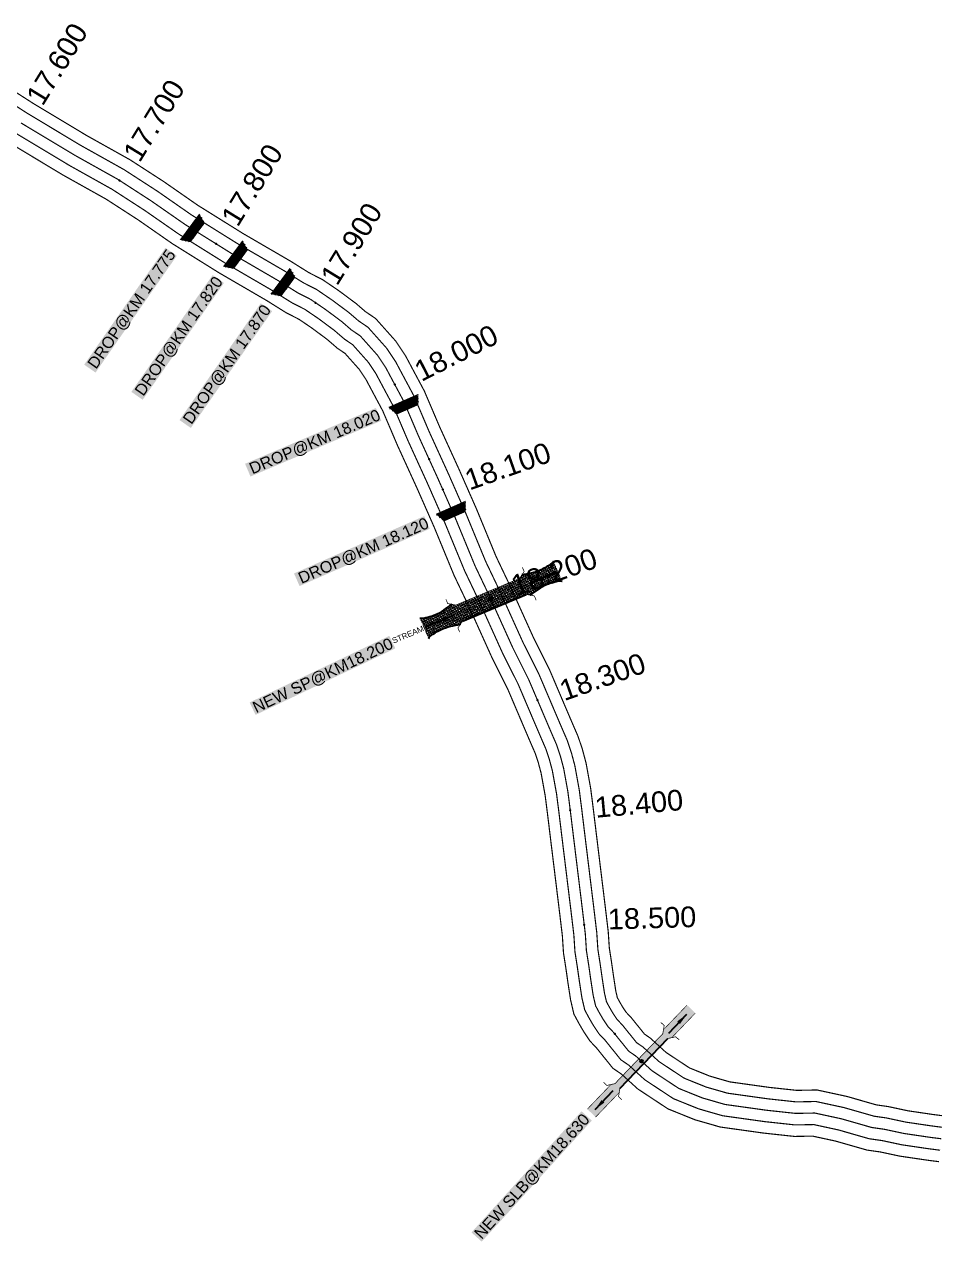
# Model space of a CAD drawing. Header units: inches. Extents: x 174104 to 230935, y 1583276 to 1631460.
# Drawn here: x 190752 to 191543, y 1610061 to 1611119 of the extents above; entities that cross this region are included whole.
import ezdxf
from ezdxf.enums import TextEntityAlignment as Align

# ---------------------------------------------------------------- set-up
doc = ezdxf.new("R2010")
doc.units = ezdxf.units.IN
doc.header["$LTSCALE"] = 15
doc.header["$MEASUREMENT"] = 0
doc.linetypes.add('ACAD_ISO02W100', pattern=[15, 12, -3])
doc.linetypes.add('HIDDEN2', pattern=[0.1875, 0.125, -0.0625])
for name, color, linetype in [('CANAL1', 7, 'Continuous'), ('CSMark', 72, 'Continuous'), ('STRUCTURE', 5, 'Continuous'), ('text2', 7, 'Continuous')]:
    doc.layers.add(name, color=color, linetype=linetype)
doc.styles.get("Standard").update_dxf_attribs({"font": 'arial.ttf'})
doc.dimstyles.get("Standard").update_dxf_attribs({"dimtxt": 0.18, "dimasz": 0.18, "dimexe": 0.18, "dimexo": 0.0625, "dimgap": 0.09, "dimtad": 0, "dimtih": 1, "dimtoh": 1, "dimdec": 4, "dimzin": 0, "dimdsep": 46, "dimtxsty": 'Standard', "dimcen": 0.09, "dimadec": 0, "dimazin": 0, "dimtfac": 1, "dimtdec": 4, "dimtofl": 0, "dimtmove": 0, "dimatfit": 3, "dimfxl": 1, "dimtolj": 1, "dimtzin": 0, "dimarcsym": 0})

# ---------------------------------------------------------------- blocks, each defined once
blk = doc.blocks.new('DROP')
h = blk.add_hatch()
h.set_pattern_fill('ANSI31', color=1, scale=10, angle=45)
h.set_pattern_definition([(90, (-324.4107, -25.7687), (-1.25, 0), [])])
h.paths.add_polyline_path([(-9.9, -4.3), (-13.8, 4.1), (13.8, 4.1), (10.2, -4.3)])
at = {"layer": 'STRUCTURE', "color": 5, "const_width": 0.49}
blk.add_lwpolyline([(-9.9, -4.3), (-13.8, 4.1), (13.8, 4.1), (10.2, -4.3), (-9.9, -4.3)], dxfattribs=at)
at = {"layer": 'STRUCTURE', "color": 5}
blk.add_circle((0, 0), 1.33, dxfattribs=at)
blk = doc.blocks.new('SLB')
at = {"layer": 'STRUCTURE'}
h = blk.add_hatch(dxfattribs=at)
h.set_pattern_fill('DOTS', color=6, scale=20, angle=320.3722, style=0)
h.set_pattern_definition([(320.372247934, (-159.4327, -72.9564), (1.2786241598, 0.5641323054), [0, -1.25])])
h.paths.add_polyline_path([(769699.5, 1706871.1), (769699.5, 1706861.1), (769729.1, 1706861.1), (769732.1, 1706863.1), (769792.1, 1706863.1), (769795.1, 1706861.1), (769824.7, 1706861.1), (769824.7, 1706871.1), (769795.1, 1706871.1), (769792.1, 1706869.1), (769732.1, 1706869.1), (769729.1, 1706871.1)])
at = {"layer": 'STRUCTURE', "color": 6, "linetype": 'ACAD_ISO02W100', "ltscale": 0.5, "const_width": 0.5}
for points in [[(769699.5, 1706871.1), (769729.1, 1706871.1)], [(769795.1, 1706871.1), (769824.7, 1706871.1)], [(769699.5, 1706861.1), (769729.1, 1706861.1)], [(769795.1, 1706861.1), (769824.7, 1706861.1)]]:
    blk.add_lwpolyline(points, dxfattribs=at)
at = {"layer": 'STRUCTURE', "color": 6, "const_width": 0.628}
for points in [[(769726.1, 1706877.1), (769726.1, 1706873.1), (769732.1, 1706869.1), (769792.1, 1706869.1), (769798.1, 1706873.1), (769798.1, 1706877.1)], [(769726.1, 1706855.1), (769726.1, 1706859.1), (769732.1, 1706863.1), (769792.1, 1706863.1), (769798.1, 1706859.1), (769798.1, 1706855.1)]]:
    blk.add_lwpolyline(points, dxfattribs=at)
at = {"layer": 'STRUCTURE', "color": 6}
blk.add_lwpolyline([(769732.1, 1706863.1), (769792.1, 1706863.1)], dxfattribs=at)
blk.add_lwpolyline([(769732.1, 1706863.1), (769792.1, 1706863.1)], dxfattribs=at)
at = {"layer": 'STRUCTURE', "color": 0}
blk.add_circle((769762.1, 1706866.1), 1.24, dxfattribs=at)
for points in [[(769703.8, 1706866), (769726.7, 1706866)], [(769818.6, 1706865.8), (769795.7, 1706865.8)]]:
    blk.add_leader(points, dimstyle='Standard', override={"dimasz": 10, "dimgap": 0.09, "dimtad": 0}, dxfattribs=at)
blk = doc.blocks.new('SP')
at = {"layer": 'STRUCTURE'}
h = blk.add_hatch(dxfattribs=at)
h.set_pattern_fill('DASH', color=256, scale=8, style=0)
edge = h.paths.add_edge_path()
edge.add_spline(control_points=[(769825.7, 1706742.1), (769825.3, 1706741.8), (769823.8, 1706740.8), (769820.9, 1706740.3), (769817, 1706739.7), (769811.4, 1706738.9), (769804, 1706739.7), (769798.4, 1706741), (769795.6, 1706741.6)], knot_values=[0, 0, 0, 0, 1.613557, 5.24513, 8.624976, 13.470124, 22.190216, 30.746377, 30.746377, 30.746377, 30.746377], degree=3, periodic=0)
edge.add_line((769795.6, 1706741.6), (769792.6, 1706739.6))
edge.add_line((769792.6, 1706739.6), (769732.6, 1706739.6))
edge.add_line((769732.6, 1706739.6), (769729.6, 1706741.6))
edge.add_spline(control_points=[(769729.6, 1706741.6), (769726.9, 1706740.9), (769721.3, 1706739.5), (769713.9, 1706738.5), (769708.3, 1706739.1), (769704.4, 1706739.6), (769701.5, 1706740), (769700, 1706741), (769699.5, 1706741.3)], knot_values=[0, 0, 0, 0, 8.556161, 17.276253, 22.121402, 25.501247, 29.13282, 30.746377, 30.746377, 30.746377, 30.746377], degree=3, periodic=0)
edge.add_line((769699.5, 1706741.3), (769699.5, 1706722.1))
edge.add_spline(control_points=[(769699.5, 1706722.1), (769700, 1706722.4), (769701.4, 1706723.4), (769704.3, 1706724), (769708.2, 1706724.5), (769713.8, 1706725.3), (769721.2, 1706724.5), (769726.8, 1706723.3), (769729.6, 1706722.6)], knot_values=[0, 0, 0, 0, 1.613557, 5.24513, 8.624976, 13.470124, 22.190216, 30.746377, 30.746377, 30.746377, 30.746377], degree=3, periodic=0)
edge.add_line((769729.6, 1706722.6), (769732.6, 1706724.6))
edge.add_line((769732.6, 1706724.6), (769792.6, 1706724.6))
edge.add_line((769792.6, 1706724.6), (769795.6, 1706722.6))
edge.add_spline(control_points=[(769795.6, 1706722.6), (769798.4, 1706723.3), (769803.9, 1706724.8), (769811.3, 1706725.8), (769817, 1706725.1), (769820.9, 1706724.7), (769823.8, 1706724.2), (769825.2, 1706723.3), (769825.7, 1706723)], knot_values=[0, 0, 0, 0, 8.556161, 17.276253, 22.121402, 25.501247, 29.13282, 30.746377, 30.746377, 30.746377, 30.746377], degree=3, periodic=0)
edge.add_line((769825.7, 1706723), (769825.7, 1706742.1))
h.paths.add_polyline_path([(769764.2, 1706732.1, -1), (769761.1, 1706732.1, -1)], flags=0)
h.paths.add_polyline_path([(769761.1, 1706732.1, 1), (769764.2, 1706732.1, 1)], flags=16)
at = {"layer": 'STRUCTURE', "const_width": 0.628}
for points in [[(769726.6, 1706747.6), (769726.6, 1706743.6), (769732.6, 1706739.6), (769792.6, 1706739.6), (769798.6, 1706743.6), (769798.6, 1706747.6)], [(769726.6, 1706716.6), (769726.6, 1706720.6), (769732.6, 1706724.6), (769792.6, 1706724.6), (769798.6, 1706720.6), (769798.6, 1706716.6)]]:
    blk.add_lwpolyline(points, dxfattribs=at)
at = {"layer": 'STRUCTURE', "color": 3}
blk.add_lwpolyline([(769732.6, 1706724.6), (769792.6, 1706724.6)], dxfattribs=at)
blk.add_lwpolyline([(769732.6, 1706724.6), (769792.6, 1706724.6)], dxfattribs=at)
at = {"layer": 'STRUCTURE', "color": 0}
blk.add_circle((769762.6, 1706732.1), 1.55, dxfattribs=at)
at = {"layer": 'STRUCTURE'}
for points in [[(769699.5, 1706741.3), (769700.9, 1706740.5), (769704.4, 1706739.6), (769707.8, 1706739.2), (769712.6, 1706738.8), (769721.3, 1706739.7), (769729.6, 1706741.6)], [(769825.7, 1706742.1), (769824.3, 1706741.3), (769820.8, 1706740.3), (769817.5, 1706739.8), (769812.7, 1706739.2), (769804, 1706739.9), (769795.6, 1706741.6)], [(769699.5, 1706722.1), (769700.9, 1706723), (769704.4, 1706724), (769707.7, 1706724.5), (769712.5, 1706725), (769721.2, 1706724.4), (769729.6, 1706722.6)], [(769825.7, 1706723), (769824.3, 1706723.8), (769820.8, 1706724.7), (769817.4, 1706725.1), (769812.6, 1706725.5), (769803.9, 1706724.6), (769795.6, 1706722.6)]]:
    blk.add_spline(points, degree=3, dxfattribs=at)
at = {"layer": 'STRUCTURE', "color": 0}
blk.add_text('STREAM', height=5, dxfattribs=at).set_placement((769684.3, 1706732.1), align=Align.MIDDLE_CENTER)
for points in [[(769727.4, 1706732.1), (769700.8, 1706732.1)], [(769824.4, 1706732.1), (769800.5, 1706732.1)]]:
    blk.add_leader(points, dimstyle='Standard', override={"dimasz": 10, "dimgap": 0.09, "dimtad": 0}, dxfattribs=at)

msp = doc.modelspace()

# ---------------------------------------------------------------- linework, layer by layer
at = {"layer": 'CANAL1', "color": 200, "const_width": 1}
for points in [[(190708.65391, 1611082.92479), (190760.09246, 1611049.81067), (190806.31347, 1611022.03378), (190844.12099, 1611000.88426), (190873.5514, 1610981.83736), (190902.99015, 1610961.34581), (190942.26743, 1610936.82785), (190983.90932, 1610912.58194), (190993.19176, 1610906.75188), (190999.67835, 1610902.70728), (191011.40482, 1610896.72178), (191025.54283, 1610887.09064), (191040.46191, 1610876.00306), (191048.7409, 1610868.86198), (191057.53417, 1610862.89891), (191075.03016, 1610843.26872), (191083.5225, 1610830.5308), (191091.37705, 1610815.78242), (191099.84869, 1610799.94523), (191113.24883, 1610768.53224), (191129.98874, 1610731.88849), (191145.08859, 1610697.59591), (191162.23535, 1610656.01055), (191174.78049, 1610629.66941), (191194.75498, 1610585.42518), (191208.5965, 1610557.80256), (191221.41841, 1610527.68906), (191227.06883, 1610514.43238), (191233.45363, 1610499.66845), (191237.14194, 1610488.67338), (191240.38231, 1610476.54093), (191244.33751, 1610454.78096), (191246.39983, 1610438.66726), (191249.72511, 1610411.38148), (191256.86451, 1610353.12209), (191259.61759, 1610330.18524), (191260.55045, 1610315.99923), (191262.55092, 1610303.1701), (191264.11395, 1610292.12561), (191266.1966, 1610278.51227), (191267.52517, 1610272.80545), (191269.42795, 1610269.28649), (191272.04825, 1610264.79198), (191275.09948, 1610260.17685), (191279.37465, 1610255.69616), (191291.14913, 1610241.09405), (191296.03552, 1610237.7484), (191309.90894, 1610225.1434), (191330.25126, 1610211.71773), (191347.89772, 1610204.59723), (191365.23751, 1610199.60351), (191399.54997, 1610194.81141), (191423.29598, 1610192.23852), (191441.00231, 1610192.57465), (191466.9405, 1610186.96188), (191492.66143, 1610179.58981), (191503.03433, 1610178.11642), (191520.00001, 1610174.47655), (191542.10987, 1610171.21915), (191551.18266, 1610170.05836)], [(190738.95954, 1611015.84333), (190786.24253, 1610987.42822), (190823.46901, 1610966.60374), (190851.2526, 1610948.62264), (190880.95985, 1610927.94419), (190921.60857, 1610902.57015), (190963.20268, 1610878.35206), (190971.97224, 1610872.84412), (190979.96765, 1610867.85872), (190990.97118, 1610862.24222), (191002.34317, 1610854.49536), (191015.43609, 1610844.76494), (191024.3711, 1610837.05802), (191030.97583, 1610832.57909), (191043.30384, 1610818.74728), (191049.1455, 1610809.9852), (191056.08895, 1610796.94758), (191063.74731, 1610782.63077), (191076.65517, 1610752.37176), (191093.49126, 1610715.51751), (191108.28941, 1610681.91009), (191125.66265, 1610639.77545), (191138.49151, 1610612.83859), (191158.63102, 1610568.22882), (191172.2795, 1610540.99144), (191184.61559, 1610512.01894), (191190.31317, 1610498.65162), (191196.06837, 1610485.34355), (191198.82006, 1610477.14062), (191201.31769, 1610467.78907), (191204.79449, 1610448.66104), (191206.70817, 1610433.70874), (191210.01889, 1610406.54252), (191217.15549, 1610348.30591), (191219.77441, 1610326.48676), (191220.75355, 1610311.59677), (191222.98508, 1610297.2859), (191224.54005, 1610286.29839), (191226.8894, 1610270.94173), (191229.78483, 1610258.50455), (191234.54805, 1610249.69551), (191238.05975, 1610243.67202), (191243.69852, 1610235.14315), (191249.28335, 1610229.28984), (191263.70087, 1610211.40995), (191271.17048, 1610206.2956), (191285.29706, 1610193.4606), (191311.56474, 1610176.12427), (191334.84428, 1610166.73077), (191356.89449, 1610160.38049), (191394.62803, 1610155.11059), (191421.51402, 1610152.19748), (191437.09969, 1610152.49335), (191457.1895, 1610148.14612), (191484.29857, 1610140.37619), (191496.01767, 1610138.71158), (191512.88199, 1610135.09345), (191536.65613, 1610131.59085), (191546.87334, 1610130.28364)]]:
    msp.add_lwpolyline(points, dxfattribs=at)
at = {"layer": 'CANAL1', "color": 5, "const_width": 1}
for points in [[(190703.16496, 1611074.5654), (190754.80923, 1611041.31884), (190801.29573, 1611013.38239), (190838.958, 1610992.31413), (190867.9767, 1610973.53368), (190897.48257, 1610952.9954), (190937.10272, 1610928.26343), (190978.73266, 1610904.02447), (190987.88688, 1610898.27494), (190994.75067, 1610893.99514), (191006.29641, 1610888.10189), (191019.74291, 1610878.94182), (191034.20545, 1610868.19353), (191042.64845, 1610860.91099), (191050.89458, 1610855.31896), (191067.09858, 1610837.13836), (191074.92825, 1610825.3944), (191082.55502, 1610811.07371), (191090.82335, 1610795.61661), (191104.10041, 1610764.49212), (191120.86437, 1610727.79575), (191135.88879, 1610693.67446), (191153.09217, 1610651.95177), (191165.70825, 1610625.4617), (191185.72399, 1610581.12609), (191199.51725, 1610553.59978), (191212.2177, 1610523.77153), (191217.87992, 1610510.48719), (191224.10732, 1610496.08722), (191227.56147, 1610485.79019), (191230.61615, 1610474.35297), (191234.45175, 1610453.25098), (191236.47691, 1610437.42763), (191239.79856, 1610410.17174), (191246.93726, 1610351.91804), (191249.6568, 1610329.26062), (191250.60122, 1610314.89862), (191252.65946, 1610301.69905), (191254.22048, 1610290.6688), (191256.3698, 1610276.61963), (191258.09009, 1610269.23022), (191260.70797, 1610264.38874), (191263.55112, 1610259.51199), (191267.24924, 1610253.91842), (191271.85183, 1610249.09458), (191284.28707, 1610233.67302), (191289.81926, 1610229.8852), (191303.75597, 1610217.2227), (191325.57963, 1610202.81937), (191344.63436, 1610195.13062), (191363.15176, 1610189.79776), (191398.31948, 1610184.8862), (191422.85049, 1610182.22826), (191440.02665, 1610182.55432), (191464.50275, 1610177.25794), (191490.57072, 1610169.78641), (191501.28017, 1610168.26521), (191518.22051, 1610164.63077), (191540.74643, 1610161.31207), (191550.10533, 1610160.11468)], [(190744.24277, 1611024.33516), (190791.26027, 1610996.07961), (190828.632, 1610975.17387), (190856.8273, 1610956.92632), (190886.46743, 1610936.2946), (190926.77328, 1610911.13457), (190968.37934, 1610886.90953), (190977.27712, 1610881.32106), (190984.89533, 1610876.57086), (190996.07959, 1610870.86211), (191008.14309, 1610862.64418), (191021.69255, 1610852.57447), (191030.46355, 1610845.00901), (191037.61542, 1610840.15904), (191051.23542, 1610824.87764), (191057.73975, 1610815.1216), (191064.91098, 1610801.65629), (191072.77265, 1610786.95939), (191085.80359, 1610756.41188), (191102.61563, 1610719.61025), (191117.48921, 1610685.83154), (191134.80583, 1610643.83423), (191147.56375, 1610617.0463), (191167.66201, 1610572.52791), (191181.35875, 1610545.19422), (191193.8163, 1610515.93647), (191199.50208, 1610502.59681), (191205.41468, 1610488.92478), (191208.40053, 1610480.02381), (191211.08385, 1610469.97703), (191214.68025, 1610450.19102), (191216.63109, 1610434.94837), (191219.94544, 1610407.75226), (191227.08274, 1610349.50996), (191229.7352, 1610327.41138), (191230.70278, 1610312.69738), (191232.87654, 1610298.75695), (191234.43352, 1610287.7552), (191236.7162, 1610272.83437), (191239.21991, 1610262.07978), (191243.26803, 1610254.59326), (191246.55688, 1610248.95201), (191251.54876, 1610241.40158), (191256.80617, 1610235.89142), (191270.56293, 1610218.83098), (191277.38674, 1610214.1588), (191291.45003, 1610201.3813), (191316.23637, 1610185.02263), (191338.10764, 1610176.19738), (191358.98024, 1610170.18624), (191395.85852, 1610165.0358), (191421.95951, 1610162.20774), (191438.07535, 1610162.51368), (191459.62725, 1610157.85006), (191486.38928, 1610150.17959), (191497.77183, 1610148.56279), (191514.66149, 1610144.93923), (191538.01957, 1610141.49793), (191547.95067, 1610140.22732)]]:
    msp.add_lwpolyline(points, dxfattribs=at)
at = {"layer": 'CANAL1', "color": 1, "linetype": 'HIDDEN2', "ltscale": 4, "const_width": 1}
msp.add_lwpolyline([(190749.526, 1611032.827), (190796.278, 1611004.731), (190833.795, 1610983.744), (190862.402, 1610965.23), (190891.975, 1610944.645), (190931.938, 1610919.699), (190973.556, 1610895.467), (190982.582, 1610889.798), (190989.823, 1610885.283), (191001.188, 1610879.482), (191013.943, 1610870.793), (191027.949, 1610860.384), (191036.556, 1610852.96), (191044.255, 1610847.739), (191059.167, 1610831.008), (191066.334, 1610820.258), (191073.733, 1610806.365), (191081.798, 1610791.288), (191094.952, 1610760.452), (191111.74, 1610723.703), (191126.689, 1610689.753), (191143.949, 1610647.893), (191156.636, 1610621.254), (191176.693, 1610576.827), (191190.438, 1610549.397), (191203.017, 1610519.854), (191208.691, 1610506.542), (191214.761, 1610492.506), (191217.981, 1610482.907), (191220.85, 1610472.165), (191224.566, 1610451.721), (191226.554, 1610436.188), (191229.872, 1610408.962), (191237.01, 1610350.714), (191238.76037, 1610336.13104), (191239.696, 1610328.336), (191240.652, 1610313.798), (191242.768, 1610300.228), (191244.327, 1610289.212), (191246.543, 1610274.727), (191248.655, 1610265.655), (191251.988, 1610259.491), (191255.054, 1610254.232), (191259.399, 1610247.66), (191264.329, 1610242.493), (191277.425, 1610226.252), (191283.603, 1610222.022), (191297.603, 1610209.302), (191320.908, 1610193.921), (191341.371, 1610185.664), (191361.066, 1610179.992), (191397.089, 1610174.961), (191422.405, 1610172.218), (191439.051, 1610172.534), (191462.065, 1610167.554), (191488.48, 1610159.983), (191499.526, 1610158.414), (191516.441, 1610154.785), (191539.383, 1610151.405), (191549.028, 1610150.171)], dxfattribs=at)
at = {"layer": 'text2', "color": 3, "linetype": 'Continuous'}
for p in [(190835.13533, 1610982.87656), (190919.00944, 1610927.76936), (191005.34421, 1610876.65069), (191074.10282, 1610805.67364), (191103.96685, 1610740.71847), (191115.82591, 1610714.42367), (191156.05078, 1610622.48279), (191198.11371, 1610531.36984), (191226.60466, 1610435.77228)]:
    msp.add_point(p, dxfattribs=at)
at = {"layer": 'text2', "color": 2, "linetype": 'Continuous'}
for p in [(190900, 1610941, 160), (190940, 1610923, 159), (190978, 1610893, 158), (191083.32367, 1610787.71149), (191124.43551, 1610694.87079), (191157.80621, 1610618.58583), (191238.76037, 1610336.13104), (191265.24382, 1610241.35848), (191288.41099, 1610217.6536)]:
    msp.add_point(p, dxfattribs=at)

# ---------------------------------------------------------------- block references
for p, rotation in [((190899.28974, 1610940.07894), 53.47666239973684), ((190936.80876, 1610916.86301), 53.47666239973684), ((190978, 1610893, 158), 53.47666239973684), ((191083.32367, 1610787.71149), 23.76504572531456), ((191124.43551, 1610694.87079), 23.76504572531456)]:
    msp.add_blockref('DROP', p, dxfattribs=dict(rotation=rotation))
at = {"layer": 'STRUCTURE', "color": 0}
for name, p, rotation in [('SP', (140425.04324, -260983.72869), 22.72339854849686), ('SLB', (891048.22234, -126521.15677), 46.21970555197433)]:
    msp.add_blockref(name, p, dxfattribs=dict(at, rotation=rotation))

# ---------------------------------------------------------------- texts
at = {"layer": 'CSMark', "color": 1}
for s, rotation, p in [('17.600', 58.4927405, (190760.56108, 1611051.39781)), ('17.700', 58.4927405, (190844.83008, 1611002.31481)), ('17.800', 58.4927405, (190930.04453, 1610946.34017)), ('17.900', 58.4927405, (191016.3793, 1610895.2215)), ('18.000', 26.89276037, (191093.23254, 1610815.70868)), ('18.100', 19.46396304, (191136.09253, 1610721.90112)), ('18.200', 19.46396304, (191176.3174, 1610629.96024)), ('18.300', 19.46396304, (191218.38033, 1610538.84729)), ('18.400', 5.16620753, (191247.98594, 1610438.01342)), ('18.500', 1.65301426, (191259.20299, 1610340.96312))]:
    msp.add_text(s, height=18, rotation=rotation, dxfattribs=at).set_placement(p, align=Align.MIDDLE_LEFT)
at = {"layer": 'STRUCTURE', "color": 5, "char_height": 10, "attachment_point": 1, "bg_fill": 1, "box_fill_scale": 1.1, "bg_fill_color": 7, "bg_fill_true_color": 16777215, "bg_fill_transparency": 0}
for s, insert, width, rotation in [('\\pi1.17776;DROP@KM 17.775', (190805.76735, 1610823.05248), 121.6484311, 55.18341972), ('\\pi1.2869;DROP@KM 17.820', (190846.73534, 1610799.41415), 121.6484311, 55.18341972), ('\\pi1.2869;DROP@KM 17.870', (190888.56866, 1610774.91096), 121.6484311, 55.18341972), ('\\pi1.17776;DROP@KM 18.020', (190945.44306, 1610736.14466), 121.5392906, 23.10209251), ('\\pi1.17776;DROP@KM 18.120', (190987.9612, 1610640.90211), 121.5392906, 23.76504522), ('NEW SP@KM18.200', (190949.42982, 1610528.85579), 132.4055935, 25.46643355), ('NEW SLB@KM18.630', (191142.22709, 1610068.91389), 140.1750341, 47.74261064)]:
    msp.add_mtext(s, dxfattribs=dict(at, insert=insert, width=width, rotation=rotation))

doc.saveas('drawing.dxf')
